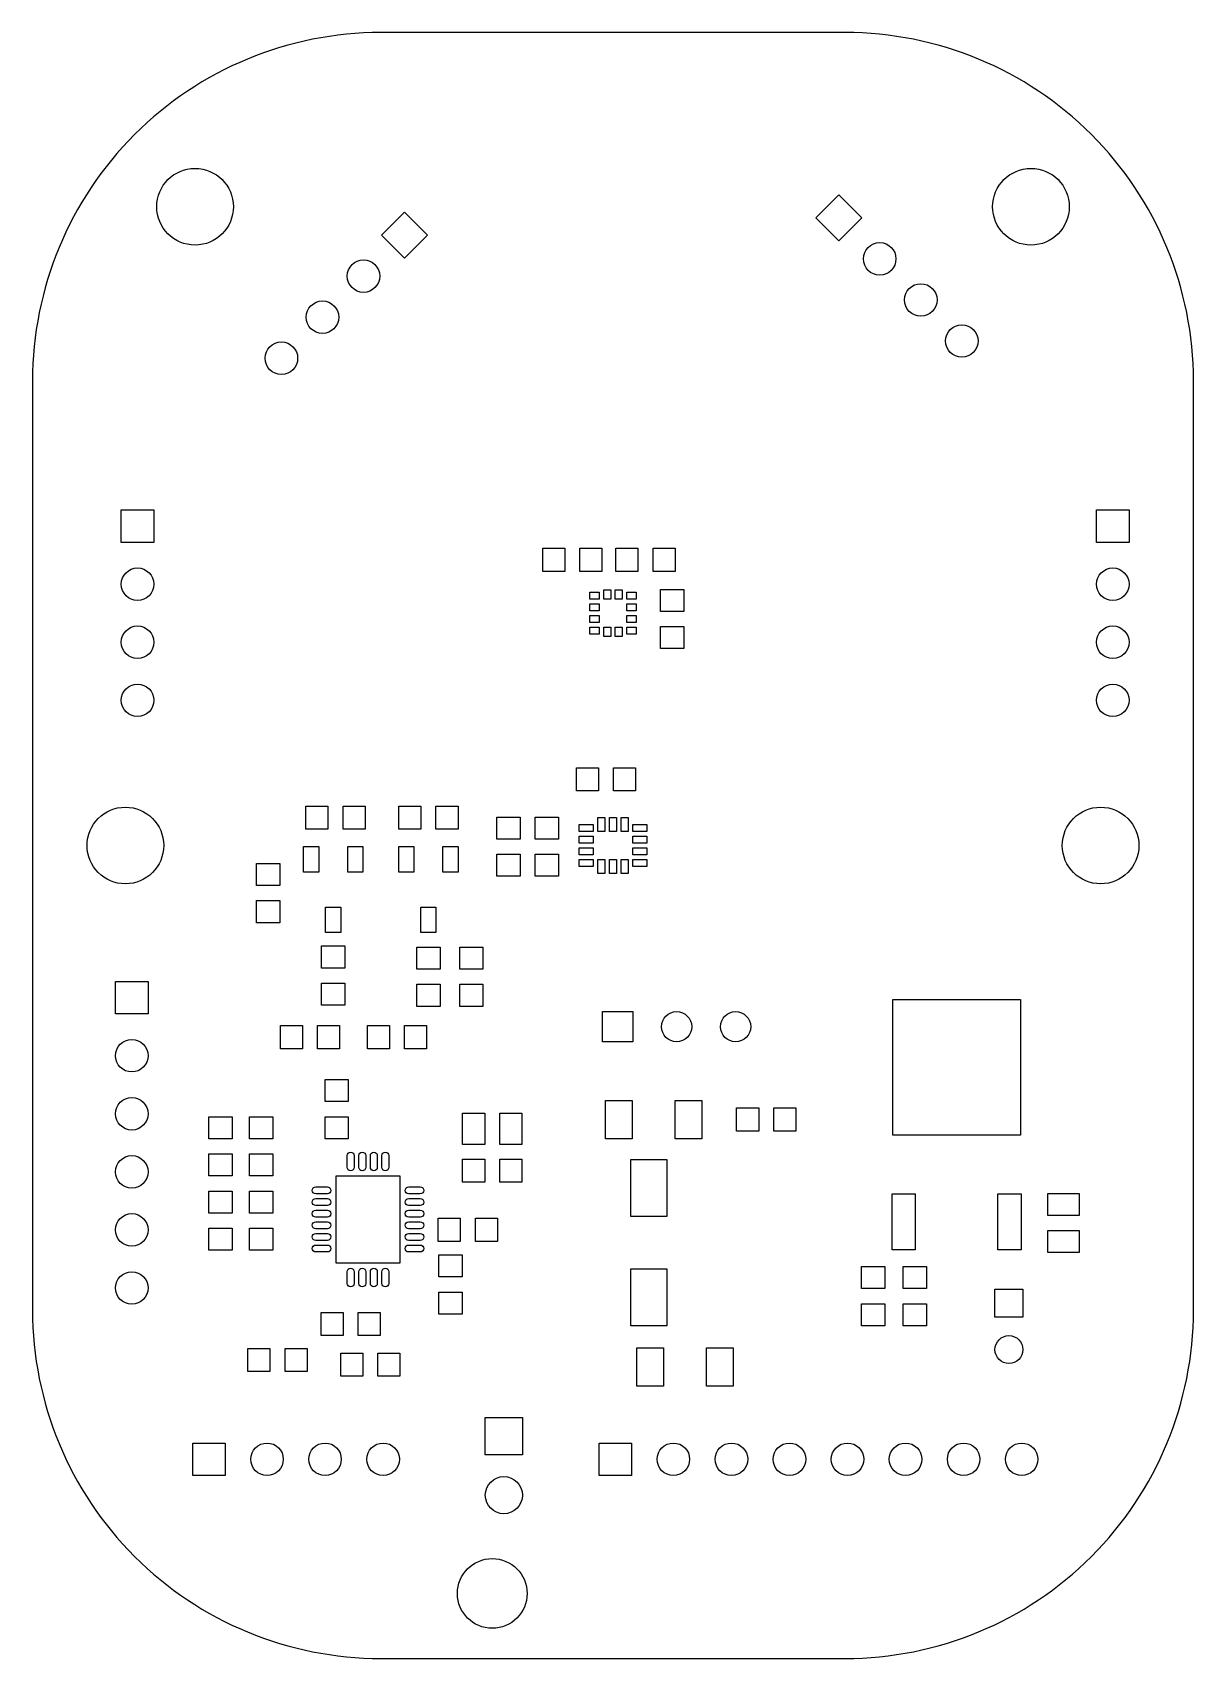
# Model space of a CAD drawing. Extents: x 0 to 50, y 0 to 70.
import ezdxf

# ---------------------------------------------------------------- set-up
doc = ezdxf.new("R2010")
doc.units = 0
for name, color, linetype in [('BG_DESIGN_OUTLINE', 85, 'CONTINUOUS'), ('PIN_BOTTOM', 191, 'CONTINUOUS'), ('PIN_TOP', 80, 'CONTINUOUS')]:
    doc.layers.add(name, color=color, linetype=linetype)

msp = doc.modelspace()

# ---------------------------------------------------------------- linework, layer by layer
at = {"layer": 'BG_DESIGN_OUTLINE'}
msp.add_lwpolyline([(15, 0), (35, 0, 0.414214), (50, 15), (50, 55, 0.414214), (35, 70), (15, 70, 0.414214), (0, 55), (0, 15, 0.414214)], format="xyb", close=True, dxfattribs=at)
at = {"layer": 'PIN_BOTTOM'}
for points in [[(33.7296, 62.0228), (34.7195, 63.0127), (35.7094, 62.0228), (34.7195, 61.0329)], [(16.0228, 62.2703), (17.0127, 61.2804), (16.0228, 60.2905), (15.0329, 61.2804)], [(3.825, 49.45), (5.225, 49.45), (5.225, 48.05), (3.825, 48.05)], [(45.825, 49.45), (47.225, 49.45), (47.225, 48.05), (45.825, 48.05)], [(3.575, 29.15), (4.975, 29.15), (4.975, 27.75), (3.575, 27.75)], [(24.55, 26.55), (24.55, 27.85), (25.85, 27.85), (25.85, 26.55)], [(41.45, 15.9), (42.65, 15.9), (42.65, 14.7), (41.45, 14.7)], [(19.5, 10.37), (21.1, 10.37), (21.1, 8.77), (19.5, 8.77)], [(6.9, 7.875), (6.9, 9.275), (8.3, 9.275), (8.3, 7.875)], [(24.4, 7.875), (24.4, 9.275), (25.8, 9.275), (25.8, 7.875)]]:
    msp.add_lwpolyline(points, close=True, dxfattribs=at)
for centre, radius in [((7, 62.5), 1.651), ((43, 62.5), 1.651), ((36.4873, 60.255), 0.7), ((14.255, 59.5126), 0.7), ((38.255, 58.4873), 0.7), ((12.4873, 57.7449), 0.7), ((40.0228, 56.7195), 0.7), ((10.7195, 55.9771), 0.7), ((4.525, 46.25), 0.7), ((46.525, 46.25), 0.7), ((4.525, 43.75), 0.7), ((46.525, 43.75), 0.7), ((4.525, 41.25), 0.7), ((46.525, 41.25), 0.7), ((4, 35), 1.651), ((46, 35), 1.651), ((27.74, 27.2), 0.65), ((30.28, 27.2), 0.65), ((4.275, 25.95), 0.7), ((4.275, 23.45), 0.7), ((4.275, 20.95), 0.7), ((4.275, 18.45), 0.7), ((4.275, 15.95), 0.7), ((42.05, 13.3), 0.6), ((10.1, 8.575), 0.7), ((12.6, 8.575), 0.7), ((15.1, 8.575), 0.7), ((27.6, 8.575), 0.7), ((30.1, 8.575), 0.7), ((32.6, 8.575), 0.7), ((35.1, 8.575), 0.7), ((37.6, 8.575), 0.7), ((40.1, 8.575), 0.7), ((42.6, 8.575), 0.7), ((20.3, 7.03), 0.8), ((19.8, 2.8), 1.5)]:
    msp.add_circle(centre, radius, dxfattribs=at)
at = {"layer": 'PIN_TOP'}
for points in [[(33.7296, 62.0228), (34.7195, 63.0127), (35.7094, 62.0228), (34.7195, 61.0329)], [(16.0228, 62.2703), (17.0127, 61.2804), (16.0228, 60.2905), (15.0329, 61.2804)], [(3.825, 49.45), (5.225, 49.45), (5.225, 48.05), (3.825, 48.05)], [(45.825, 49.45), (47.225, 49.45), (47.225, 48.05), (45.825, 48.05)], [(22.925, 46.8), (21.975, 46.8), (21.975, 47.8), (22.925, 47.8)], [(24.525, 46.8), (23.575, 46.8), (23.575, 47.8), (24.525, 47.8)], [(25.125, 47.8), (26.075, 47.8), (26.075, 46.8), (25.125, 46.8)], [(26.725, 47.8), (27.675, 47.8), (27.675, 46.8), (26.725, 46.8)], [(24.4, 45.9), (24.4, 45.6), (24, 45.6), (24, 45.9)], [(24.6, 46), (24.9, 46), (24.9, 45.6), (24.6, 45.6)], [(25.1, 46), (25.4, 46), (25.4, 45.6), (25.1, 45.6)], [(26, 45.9), (26, 45.6), (25.6, 45.6), (25.6, 45.9)], [(28.05, 46.025), (28.05, 45.075), (27.05, 45.075), (27.05, 46.025)], [(24.4, 45.4), (24.4, 45.1), (24, 45.1), (24, 45.4)], [(24.4, 44.9), (24.4, 44.6), (24, 44.6), (24, 44.9)], [(26, 45.4), (26, 45.1), (25.6, 45.1), (25.6, 45.4)], [(26, 44.9), (26, 44.6), (25.6, 44.6), (25.6, 44.9)], [(24.4, 44.4), (24.4, 44.1), (24, 44.1), (24, 44.4)], [(24.6, 44.4), (24.9, 44.4), (24.9, 44), (24.6, 44)], [(25.1, 44.4), (25.4, 44.4), (25.4, 44), (25.1, 44)], [(26, 44.4), (26, 44.1), (25.6, 44.1), (25.6, 44.4)], [(28.05, 44.425), (28.05, 43.475), (27.05, 43.475), (27.05, 44.425)], [(24.375, 37.35), (23.425, 37.35), (23.425, 38.35), (24.375, 38.35)], [(25.975, 37.35), (25.025, 37.35), (25.025, 38.35), (25.975, 38.35)], [(11.775, 36.7), (12.725, 36.7), (12.725, 35.7), (11.775, 35.7)], [(13.375, 36.7), (14.325, 36.7), (14.325, 35.7), (13.375, 35.7)], [(15.775, 36.7), (16.725, 36.7), (16.725, 35.7), (15.775, 35.7)], [(17.375, 36.7), (18.325, 36.7), (18.325, 35.7), (17.375, 35.7)], [(21, 36.225), (21, 35.275), (20, 35.275), (20, 36.225)], [(22.65, 36.225), (22.65, 35.275), (21.65, 35.275), (21.65, 36.225)], [(24.15, 35.9), (24.15, 35.6), (23.55, 35.6), (23.55, 35.9)], [(24.35, 36.2), (24.65, 36.2), (24.65, 35.6), (24.35, 35.6)], [(24.85, 36.2), (25.15, 36.2), (25.15, 35.6), (24.85, 35.6)], [(25.35, 36.2), (25.65, 36.2), (25.65, 35.6), (25.35, 35.6)], [(26.45, 35.9), (26.45, 35.6), (25.85, 35.6), (25.85, 35.9)], [(24.15, 35.4), (24.15, 35.1), (23.55, 35.1), (23.55, 35.4)], [(26.45, 35.4), (26.45, 35.1), (25.85, 35.1), (25.85, 35.4)], [(11.675, 34.95), (12.325, 34.95), (12.325, 33.85), (11.675, 33.85)], [(13.575, 34.95), (14.225, 34.95), (14.225, 33.85), (13.575, 33.85)], [(15.775, 34.95), (16.425, 34.95), (16.425, 33.85), (15.775, 33.85)], [(17.675, 34.95), (18.325, 34.95), (18.325, 33.85), (17.675, 33.85)], [(21, 34.625), (21, 33.675), (20, 33.675), (20, 34.625)], [(22.65, 34.625), (22.65, 33.675), (21.65, 33.675), (21.65, 34.625)], [(24.15, 34.9), (24.15, 34.6), (23.55, 34.6), (23.55, 34.9)], [(24.15, 34.4), (24.15, 34.1), (23.55, 34.1), (23.55, 34.4)], [(24.35, 34.4), (24.65, 34.4), (24.65, 33.8), (24.35, 33.8)], [(24.85, 34.4), (25.15, 34.4), (25.15, 33.8), (24.85, 33.8)], [(25.35, 34.4), (25.65, 34.4), (25.65, 33.8), (25.35, 33.8)], [(26.45, 34.9), (26.45, 34.6), (25.85, 34.6), (25.85, 34.9)], [(26.45, 34.4), (26.45, 34.1), (25.85, 34.1), (25.85, 34.4)], [(10.65, 34.225), (10.65, 33.275), (9.65, 33.275), (9.65, 34.225)], [(10.65, 32.625), (10.65, 31.675), (9.65, 31.675), (9.65, 32.625)], [(12.625, 32.35), (13.275, 32.35), (13.275, 31.25), (12.625, 31.25)], [(16.725, 32.35), (17.375, 32.35), (17.375, 31.25), (16.725, 31.25)], [(13.45, 30.675), (13.45, 29.725), (12.45, 29.725), (12.45, 30.675)], [(17.55, 30.625), (17.55, 29.675), (16.55, 29.675), (16.55, 30.625)], [(19.4, 30.625), (19.4, 29.675), (18.4, 29.675), (18.4, 30.625)], [(3.575, 29.15), (4.975, 29.15), (4.975, 27.75), (3.575, 27.75)], [(13.45, 29.075), (13.45, 28.125), (12.45, 28.125), (12.45, 29.075)], [(17.55, 29.025), (17.55, 28.075), (16.55, 28.075), (16.55, 29.025)], [(19.4, 29.025), (19.4, 28.075), (18.4, 28.075), (18.4, 29.025)], [(42.55, 22.525), (37.05, 22.525), (37.05, 28.375), (42.55, 28.375)], [(24.55, 26.55), (24.55, 27.85), (25.85, 27.85), (25.85, 26.55)], [(11.625, 26.25), (10.675, 26.25), (10.675, 27.25), (11.625, 27.25)], [(13.225, 26.25), (12.275, 26.25), (12.275, 27.25), (13.225, 27.25)], [(15.375, 26.25), (14.425, 26.25), (14.425, 27.25), (15.375, 27.25)], [(16.975, 26.25), (16.025, 26.25), (16.025, 27.25), (16.975, 27.25)], [(12.6, 23.975), (12.6, 24.925), (13.6, 24.925), (13.6, 23.975)], [(24.675, 24.025), (25.825, 24.025), (25.825, 22.375), (24.675, 22.375)], [(27.675, 24.025), (28.825, 24.025), (28.825, 22.375), (27.675, 22.375)], [(8.6, 23.325), (8.6, 22.375), (7.6, 22.375), (7.6, 23.325)], [(10.35, 23.325), (10.35, 22.375), (9.35, 22.375), (9.35, 23.325)], [(12.6, 22.375), (12.6, 23.325), (13.6, 23.325), (13.6, 22.375)], [(18.525, 23.475), (19.475, 23.475), (19.475, 22.125), (18.525, 22.125)], [(20.125, 23.475), (21.075, 23.475), (21.075, 22.125), (20.125, 22.125)], [(31.275, 22.7), (30.325, 22.7), (30.325, 23.7), (31.275, 23.7)], [(32.875, 22.7), (31.925, 22.7), (31.925, 23.7), (32.875, 23.7)], [(8.6, 21.725), (8.6, 20.775), (7.6, 20.775), (7.6, 21.725)], [(10.35, 21.725), (10.35, 20.775), (9.35, 20.775), (9.35, 21.725)], [(19.475, 20.5), (18.525, 20.5), (18.525, 21.5), (19.475, 21.5)], [(21.075, 20.5), (20.125, 20.5), (20.125, 21.5), (21.075, 21.5)], [(27.325, 19.025), (25.775, 19.025), (25.775, 21.475), (27.325, 21.475)], [(15.825, 20.775), (15.825, 17.025), (13.075, 17.025), (13.075, 20.775)], [(8.6, 20.125), (8.6, 19.175), (7.6, 19.175), (7.6, 20.125)], [(10.35, 20.125), (10.35, 19.175), (9.35, 19.175), (9.35, 20.125)], [(38.02, 17.6), (37.02, 17.6), (37.02, 20), (38.02, 20)], [(42.58, 17.6), (41.58, 17.6), (41.58, 20), (42.58, 20)], [(43.725, 19.075), (43.725, 20.025), (45.075, 20.025), (45.075, 19.075)], [(17.475, 18.95), (18.425, 18.95), (18.425, 17.95), (17.475, 17.95)], [(19.075, 18.95), (20.025, 18.95), (20.025, 17.95), (19.075, 17.95)], [(8.6, 18.525), (8.6, 17.575), (7.6, 17.575), (7.6, 18.525)], [(10.35, 18.525), (10.35, 17.575), (9.35, 17.575), (9.35, 18.525)], [(43.725, 17.475), (43.725, 18.425), (45.075, 18.425), (45.075, 17.475)], [(18.5, 17.375), (18.5, 16.425), (17.5, 16.425), (17.5, 17.375)], [(36.7, 16.875), (36.7, 15.925), (35.7, 15.925), (35.7, 16.875)], [(37.5, 15.925), (37.5, 16.875), (38.5, 16.875), (38.5, 15.925)], [(27.325, 14.325), (25.775, 14.325), (25.775, 16.775), (27.325, 16.775)], [(18.5, 15.775), (18.5, 14.825), (17.5, 14.825), (17.5, 15.775)], [(41.45, 15.9), (42.65, 15.9), (42.65, 14.7), (41.45, 14.7)], [(12.425, 14.9), (13.375, 14.9), (13.375, 13.9), (12.425, 13.9)], [(14.025, 14.9), (14.975, 14.9), (14.975, 13.9), (14.025, 13.9)], [(36.7, 15.275), (36.7, 14.325), (35.7, 14.325), (35.7, 15.275)], [(37.5, 14.325), (37.5, 15.275), (38.5, 15.275), (38.5, 14.325)], [(9.275, 13.35), (10.225, 13.35), (10.225, 12.35), (9.275, 12.35)], [(10.875, 13.35), (11.825, 13.35), (11.825, 12.35), (10.875, 12.35)], [(26.025, 13.375), (27.175, 13.375), (27.175, 11.725), (26.025, 11.725)], [(29.025, 13.375), (30.175, 13.375), (30.175, 11.725), (29.025, 11.725)], [(13.275, 13.15), (14.225, 13.15), (14.225, 12.15), (13.275, 12.15)], [(14.875, 13.15), (15.825, 13.15), (15.825, 12.15), (14.875, 12.15)], [(19.5, 10.37), (21.1, 10.37), (21.1, 8.77), (19.5, 8.77)], [(6.9, 7.875), (6.9, 9.275), (8.3, 9.275), (8.3, 7.875)], [(24.4, 7.875), (24.4, 9.275), (25.8, 9.275), (25.8, 7.875)]]:
    msp.add_lwpolyline(points, close=True, dxfattribs=at)
for points in [[(13.55, 21.15), (13.55, 21.65, -1), (13.85, 21.65), (13.85, 21.15, -1)], [(14.05, 21.15), (14.05, 21.65, -1), (14.35, 21.65), (14.35, 21.15, -1)], [(14.55, 21.15), (14.55, 21.65, -1), (14.85, 21.65), (14.85, 21.15, -1)], [(15.05, 21.15), (15.05, 21.65, -1), (15.35, 21.65), (15.35, 21.15, -1)], [(12.2, 20.3), (12.7, 20.3, -1), (12.7, 20), (12.2, 20, -1)], [(12.2, 19.8), (12.7, 19.8, -1), (12.7, 19.5), (12.2, 19.5, -1)], [(16.2, 20.3), (16.7, 20.3, -1), (16.7, 20), (16.2, 20, -1)], [(16.2, 19.8), (16.7, 19.8, -1), (16.7, 19.5), (16.2, 19.5, -1)], [(12.2, 19.3), (12.7, 19.3, -1), (12.7, 19), (12.2, 19, -1)], [(16.2, 19.3), (16.7, 19.3, -1), (16.7, 19), (16.2, 19, -1)], [(12.2, 18.8), (12.7, 18.8, -1), (12.7, 18.5), (12.2, 18.5, -1)], [(12.2, 18.3), (12.7, 18.3, -1), (12.7, 18), (12.2, 18, -1)], [(16.2, 18.8), (16.7, 18.8, -1), (16.7, 18.5), (16.2, 18.5, -1)], [(16.2, 18.3), (16.7, 18.3, -1), (16.7, 18), (16.2, 18, -1)], [(12.2, 17.8), (12.7, 17.8, -1), (12.7, 17.5), (12.2, 17.5, -1)], [(16.2, 17.8), (16.7, 17.8, -1), (16.7, 17.5), (16.2, 17.5, -1)], [(13.55, 16.15), (13.55, 16.65, -1), (13.85, 16.65), (13.85, 16.15, -1)], [(14.05, 16.15), (14.05, 16.65, -1), (14.35, 16.65), (14.35, 16.15, -1)], [(14.55, 16.15), (14.55, 16.65, -1), (14.85, 16.65), (14.85, 16.15, -1)], [(15.05, 16.15), (15.05, 16.65, -1), (15.35, 16.65), (15.35, 16.15, -1)]]:
    msp.add_lwpolyline(points, format="xyb", close=True, dxfattribs=at)
for centre, radius in [((7, 62.5), 1.651), ((43, 62.5), 1.651), ((36.4873, 60.255), 0.7), ((14.255, 59.5126), 0.7), ((38.255, 58.4873), 0.7), ((12.4873, 57.7449), 0.7), ((40.0228, 56.7195), 0.7), ((10.7195, 55.9771), 0.7), ((4.525, 46.25), 0.7), ((46.525, 46.25), 0.7), ((4.525, 43.75), 0.7), ((46.525, 43.75), 0.7), ((4.525, 41.25), 0.7), ((46.525, 41.25), 0.7), ((4, 35), 1.651), ((46, 35), 1.651), ((27.74, 27.2), 0.65), ((30.28, 27.2), 0.65), ((4.275, 25.95), 0.7), ((4.275, 23.45), 0.7), ((4.275, 20.95), 0.7), ((4.275, 18.45), 0.7), ((4.275, 15.95), 0.7), ((42.05, 13.3), 0.6), ((10.1, 8.575), 0.7), ((12.6, 8.575), 0.7), ((15.1, 8.575), 0.7), ((27.6, 8.575), 0.7), ((30.1, 8.575), 0.7), ((32.6, 8.575), 0.7), ((35.1, 8.575), 0.7), ((37.6, 8.575), 0.7), ((40.1, 8.575), 0.7), ((42.6, 8.575), 0.7), ((20.3, 7.03), 0.8), ((19.8, 2.8), 1.5)]:
    msp.add_circle(centre, radius, dxfattribs=at)

doc.saveas('drawing.dxf')
